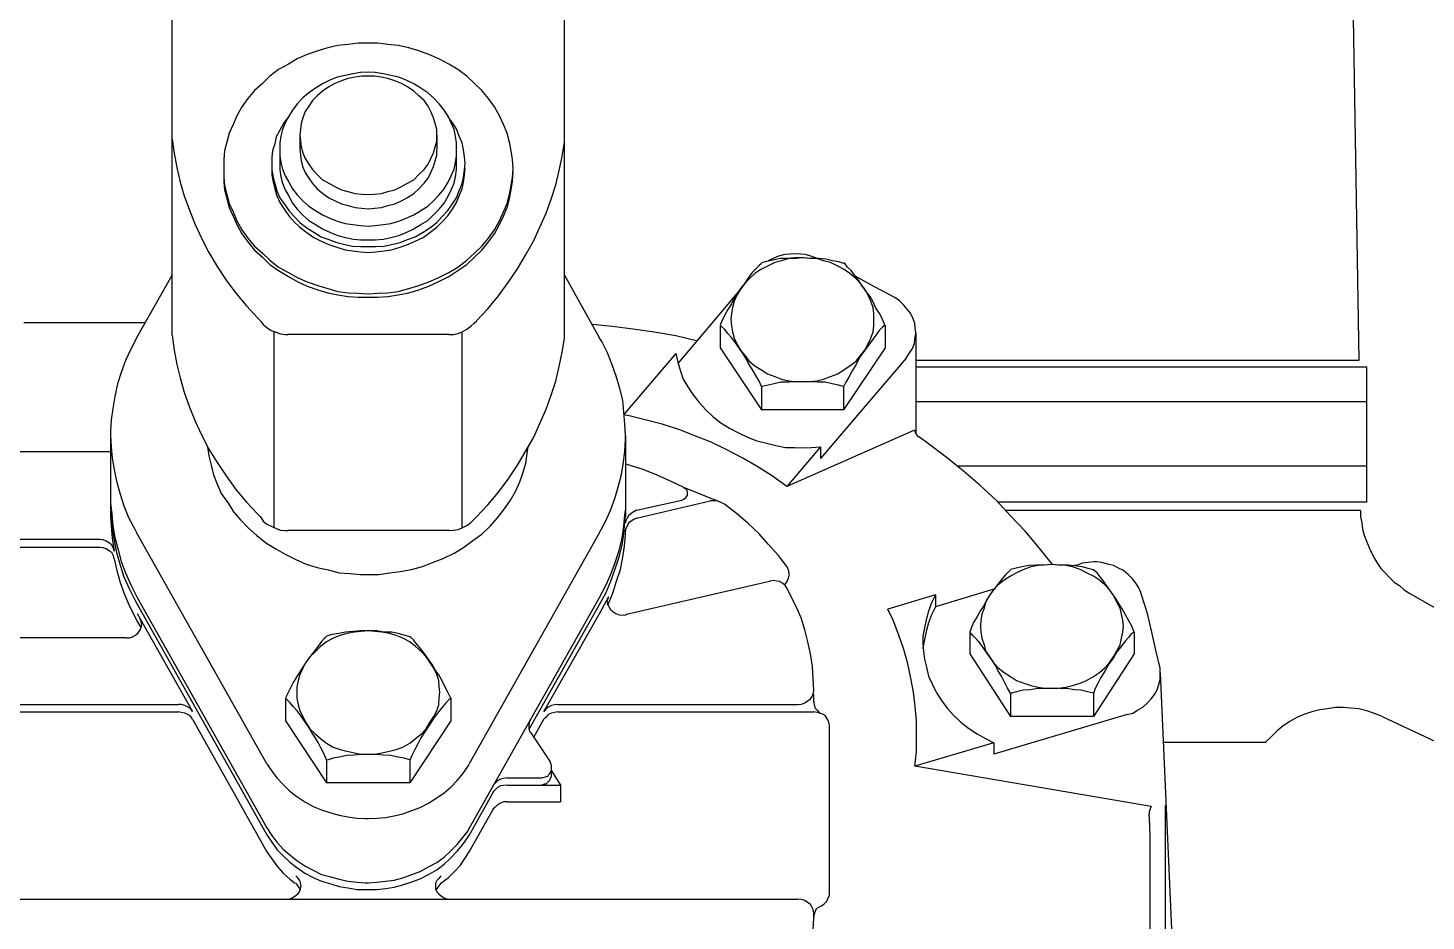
# Model space of a CAD drawing. Extents: x 527 to 1038, y -8 to 315.
# Drawn here: x 850.04 to 855.47, y 71.52 to 74.99 of the extents above; entities that cross this region are included whole.
import ezdxf

# ---------------------------------------------------------------- set-up
doc = ezdxf.new("R2010")
doc.units = 0
doc.header["$MEASUREMENT"] = 0
doc.layers.get('0').update_dxf_attribs({"linetype": 'CONTINUOUS'})

msp = doc.modelspace()

# ---------------------------------------------------------------- linework, layer by layer
for p, q in [((855.1577, 77.0209), (855.2134, 73.6994)), ((850.5965, 73.7982), (850.5965, 75.3152)), ((851.0929, 74.5757), (851.0929, 74.5212)), ((851.626, 74.5757), (851.626, 74.5212)), ((851.0157, 74.5212), (851.0157, 74.4655)), ((851.702, 74.4655), (851.702, 74.5212)), ((850.4585, 73.7893), (850.5965, 74.0312)), ((852.1224, 74.0312), (852.2579, 73.7893)), ((852.7999, 73.9679), (852.5631, 73.688)), ((850.4902, 73.8463), (850.0191, 73.8463)), ((850.9929, 73.0485), (850.9929, 73.8109)), ((851.7248, 73.0485), (851.7248, 73.8109)), ((852.7277, 73.8336), (852.7277, 73.7488)), ((853.3697, 73.8362), (853.3697, 73.7488)), ((853.49, 73.8071), (853.49, 73.417)), ((851.6729, 73.8007), (851.0461, 73.8007)), ((852.5555, 73.726), (852.3529, 73.4879)), ((852.7277, 73.7488), (852.8885, 73.5069)), ((853.452, 73.7083), (853.119, 73.3183)), ((853.3697, 73.7488), (853.2076, 73.5069)), ((855.2134, 73.6994), (853.49, 73.6994)), ((852.8885, 73.5968), (852.8885, 73.5069)), ((853.2076, 73.5968), (853.2076, 73.5069)), ((855.2438, 73.5386), (853.49, 73.5386)), ((853.2076, 73.5069), (852.8885, 73.5069)), ((853.4837, 73.4284), (852.9873, 73.2094)), ((850.3572, 73.4082), (850.3572, 73.1422)), ((852.3605, 73.4082), (852.3605, 73.0929)), ((846.9825, 73.3461), (850.3559, 73.3461)), ((853.119, 73.3638), (852.9873, 73.2094)), ((853.119, 73.3638), (853.119, 73.3183)), ((855.2438, 73.2879), (853.6508, 73.2879)), ((852.4035, 73.1169), (852.5795, 73.1562)), ((852.4035, 73.0865), (852.6897, 73.1536)), ((852.7277, 73.1486), (852.5871, 73.2056)), ((855.2438, 73.1486), (853.8091, 73.1486)), ((855.2198, 73.1157), (853.8395, 73.1157)), ((850.3129, 73.003), (847.1079, 73.003)), ((850.965, 72.1317), (850.4585, 73.0283)), ((851.6729, 73.0384), (851.0461, 73.0384)), ((852.2579, 73.0283), (851.7514, 72.1317)), ((850.3129, 72.9726), (847.1079, 72.9726)), ((852.3643, 72.713), (852.9202, 72.8409)), ((850.4598, 72.7776), (850.965, 71.8823)), ((851.7514, 71.8797), (852.2592, 72.7776)), ((853.566, 72.7889), (853.3811, 72.7332)), ((853.7965, 72.8117), (853.566, 72.7421)), ((853.566, 72.7889), (853.566, 72.7421)), ((856.5139, 72.1571), (855.4085, 72.7953)), ((850.4598, 72.7522), (850.965, 71.8557)), ((851.9856, 72.266), (852.2592, 72.751)), ((852.0426, 72.3343), (852.2617, 72.7193)), ((850.4598, 72.7155), (850.4724, 72.6952)), ((850.4598, 72.6851), (850.4762, 72.6598)), ((850.4724, 72.6952), (850.675, 72.3343)), ((850.4192, 72.6205), (847.0509, 72.6205)), ((853.699, 72.6433), (853.699, 72.5585)), ((854.3384, 72.6433), (854.3384, 72.5585)), ((853.699, 72.5585), (853.8572, 72.3154)), ((854.3384, 72.5585), (854.1801, 72.3154)), ((854.4397, 72.485), (854.522, 70.6248)), ((853.8572, 72.404), (853.8572, 72.3154)), ((854.1801, 72.404), (854.1801, 72.3154)), ((845.9733, 72.3622), (850.6218, 72.3622)), ((851.0372, 72.3863), (851.0372, 72.2989)), ((851.6805, 72.3875), (851.6805, 72.2989)), ((852.0958, 72.3622), (853.0316, 72.3622)), ((845.9137, 72.3331), (850.6218, 72.3331)), ((850.675, 72.3052), (850.965, 71.7886)), ((851.0372, 72.2989), (851.1967, 72.057)), ((851.6805, 72.2989), (851.5209, 72.057)), ((852.0034, 72.2343), (852.0426, 72.3052)), ((852.0958, 72.3331), (853.0924, 72.3331)), ((853.1532, 71.6278), (853.1532, 72.2812)), ((854.3118, 72.323), (853.7927, 72.1685)), ((854.1801, 72.3154), (853.8572, 72.3154)), ((855.3034, 72.3154), (856.1188, 71.9317)), ((851.992, 72.252), (852.0667, 72.1393)), ((853.7927, 72.2128), (853.4862, 72.1216)), ((853.7927, 72.2128), (853.7927, 72.1685)), ((854.8513, 72.214), (854.4499, 72.214)), ((851.1967, 72.1457), (851.1967, 72.057)), ((851.5209, 72.1457), (851.5209, 72.057)), ((854.4055, 71.9659), (853.4862, 72.1216)), ((851.8995, 72.0773), (852.0338, 72.0773)), ((852.0718, 72.1039), (852.1072, 72.0482)), ((851.5209, 72.057), (851.1967, 72.057)), ((851.7514, 71.8532), (851.8476, 72.0254)), ((851.8995, 72.0482), (852.1072, 72.0482)), ((852.1072, 72.0482), (852.1072, 71.9836)), ((851.7514, 71.7886), (851.8476, 71.9583)), ((851.8995, 71.9836), (852.1072, 71.9836)), ((854.4613, 70.3817), (854.4613, 71.9697)), ((854.4017, 71.158), (854.4017, 71.7848)), ((845.9733, 71.605), (853.0316, 71.605))]:
    msp.add_line(p, q)
for points in [[(852.1224, 73.7982), (852.1224, 75.3152), (850.5965, 75.3152)], [(850.7979, 74.4453), (850.7979, 74.4111), (850.8004, 74.3807), (850.8093, 74.3452), (850.8181, 74.3098), (850.8333, 74.2768), (850.8485, 74.2427), (850.8675, 74.2072), (850.8903, 74.1755), (850.9169, 74.1439), (850.9473, 74.116), (850.9764, 74.0894), (851.0106, 74.0628), (851.0486, 74.0413), (851.0828, 74.0223), (851.122, 74.0046), (851.1626, 73.9907), (851.2018, 73.9793), (851.2411, 73.9679), (851.2816, 73.9628), (851.3196, 73.9615), (851.3601, 73.959), (851.3601, 73.959), (851.3956, 73.9615), (851.4361, 73.9628), (851.4753, 73.9679), (851.5171, 73.9793), (851.5564, 73.9907), (851.5956, 74.0046), (851.6336, 74.0223), (851.6729, 74.0413), (851.7083, 74.0628), (851.7425, 74.0894), (851.7729, 74.116), (851.8008, 74.1439), (851.8274, 74.1755), (851.8502, 74.2072), (851.8704, 74.2427), (851.8856, 74.2768), (851.8995, 74.3098), (851.9084, 74.3452), (851.9147, 74.3807), (851.9211, 74.4111), (851.9236, 74.4453), (851.9236, 74.4453), (851.9211, 74.4807), (851.9147, 74.5149), (851.9084, 74.5478), (851.8995, 74.5833), (851.8856, 74.6175), (851.8704, 74.6504), (851.8502, 74.6859), (851.8274, 74.7175), (851.8008, 74.7492), (851.7729, 74.7758), (851.7425, 74.8049), (851.7083, 74.8302), (851.6729, 74.8517), (851.6336, 74.872), (851.5956, 74.8885), (851.5564, 74.9037), (851.5171, 74.9151), (851.4753, 74.9239), (851.4361, 74.9277), (851.3956, 74.9328), (851.3601, 74.9328), (851.3601, 74.9328), (851.3196, 74.9328), (851.2816, 74.9277), (851.2411, 74.9239), (851.2018, 74.9151), (851.1626, 74.9037), (851.122, 74.8885), (851.0828, 74.872), (851.0486, 74.8517), (851.0106, 74.8302), (850.9764, 74.8049), (850.9473, 74.7758), (850.9169, 74.7492), (850.8903, 74.7175), (850.8675, 74.6859), (850.8485, 74.6504), (850.8333, 74.6175), (850.8181, 74.5833), (850.8093, 74.5478), (850.8004, 74.5149), (850.7979, 74.4807), (850.7979, 74.4453)], [(851.0157, 74.5212), (851.0157, 74.4947), (851.0195, 74.4693), (851.0258, 74.4427), (851.0359, 74.4174), (851.0499, 74.3933), (851.065, 74.3668), (851.0828, 74.344), (851.1043, 74.3199), (851.1284, 74.2996), (851.1537, 74.2819), (851.1815, 74.2655), (851.2094, 74.2528), (851.2385, 74.2414), (851.2689, 74.2325), (851.2993, 74.2275), (851.3297, 74.2237), (851.3601, 74.2211), (851.3601, 74.2211), (851.3867, 74.2237), (851.4183, 74.2275), (851.4475, 74.2325), (851.4779, 74.2414), (851.507, 74.2528), (851.5361, 74.2655), (851.564, 74.2819), (851.5906, 74.2996), (851.6134, 74.3199), (851.6349, 74.344), (851.6551, 74.3668), (851.6703, 74.3933), (851.6817, 74.4174), (851.6931, 74.4427), (851.6982, 74.4693), (851.702, 74.4947), (851.702, 74.5212), (851.702, 74.5212), (851.702, 74.5453), (851.6982, 74.5719), (851.6931, 74.5972), (851.6817, 74.6238), (851.6703, 74.6491), (851.6551, 74.6732), (851.6349, 74.6973), (851.6134, 74.7201), (851.5906, 74.7403), (851.564, 74.758), (851.5361, 74.7745), (851.507, 74.7897), (851.4779, 74.8011), (851.4475, 74.8074), (851.4183, 74.8138), (851.3867, 74.8188), (851.3601, 74.8201), (851.3601, 74.8201), (851.3297, 74.8188), (851.2993, 74.8138), (851.2689, 74.8074), (851.2385, 74.8011), (851.2094, 74.7897), (851.1815, 74.7745), (851.1537, 74.758), (851.1284, 74.7403), (851.1043, 74.7201), (851.0828, 74.6973), (851.065, 74.6732), (851.0499, 74.6491), (851.0359, 74.6238), (851.0258, 74.5972), (851.0195, 74.5719), (851.0157, 74.5453), (851.0157, 74.5212)], [(851.0929, 74.5757), (851.0954, 74.5516), (851.098, 74.5301), (851.1043, 74.5073), (851.1144, 74.4845), (851.1284, 74.463), (851.1423, 74.4415), (851.16, 74.4225), (851.1815, 74.4022), (851.2056, 74.3883), (851.2297, 74.3756), (851.255, 74.363), (851.2803, 74.3566), (851.3082, 74.349), (851.3335, 74.3465), (851.3601, 74.3452), (851.3601, 74.3452), (851.3842, 74.3465), (851.4107, 74.349), (851.4361, 74.3566), (851.4627, 74.363), (851.4893, 74.3756), (851.5121, 74.3883), (851.5361, 74.4022), (851.5564, 74.4225), (851.5766, 74.4415), (851.5918, 74.463), (851.6032, 74.4845), (851.6134, 74.5073), (851.6197, 74.5301), (851.626, 74.5516), (851.626, 74.5757), (851.626, 74.5757), (851.626, 74.5972), (851.6197, 74.6213), (851.6134, 74.6428), (851.6032, 74.6669), (851.5918, 74.6884), (851.5766, 74.7099), (851.5564, 74.7289), (851.5361, 74.7466), (851.5121, 74.7631), (851.4893, 74.7758), (851.4627, 74.7872), (851.4361, 74.796), (851.4107, 74.8011), (851.3842, 74.8049), (851.3601, 74.8049), (851.3601, 74.8049), (851.3335, 74.8049), (851.3082, 74.8011), (851.2803, 74.796), (851.255, 74.7872), (851.2297, 74.7758), (851.2056, 74.7631), (851.1815, 74.7466), (851.16, 74.7289), (851.1423, 74.7099), (851.1284, 74.6884), (851.1144, 74.6669), (851.1043, 74.6428), (851.098, 74.6213), (851.0954, 74.5972), (851.0929, 74.5757)], [(851.0486, 74.6466), (851.0309, 74.6238), (851.0157, 74.5947), (851.0017, 74.5694), (850.9954, 74.5415), (850.9865, 74.5149), (850.984, 74.4896), (850.984, 74.4655), (850.984, 74.4655), (850.984, 74.4402), (850.9891, 74.4111), (850.9954, 74.387), (851.0043, 74.3592), (851.0157, 74.3313), (851.0321, 74.3085), (851.0499, 74.2819), (851.0714, 74.2591), (851.0929, 74.2363), (851.1208, 74.2148), (851.1474, 74.1983), (851.1765, 74.1806), (851.2056, 74.1692), (851.2373, 74.1578), (851.2689, 74.1502), (851.298, 74.1439), (851.3297, 74.1426), (851.3601, 74.1426), (851.3601, 74.1426), (851.3892, 74.1426), (851.4209, 74.1439), (851.45, 74.1502), (851.4829, 74.1578), (851.5121, 74.1692), (851.5424, 74.1806), (851.5728, 74.1983), (851.5994, 74.2148), (851.626, 74.2363), (851.6463, 74.2591), (851.6691, 74.2819), (851.6868, 74.3085), (851.702, 74.3313), (851.7134, 74.3592), (851.7248, 74.387), (851.7299, 74.4111), (851.7337, 74.4402), (851.7362, 74.4655), (851.7362, 74.4655), (851.7337, 74.4909), (851.7299, 74.5187), (851.7248, 74.5453), (851.7134, 74.5719), (851.702, 74.5998), (851.6868, 74.6238), (851.6703, 74.6466)], [(850.5965, 74.5592), (850.6041, 74.5048), (850.6142, 74.4491), (850.6282, 74.3933), (850.6434, 74.3389), (850.6636, 74.2844), (850.6864, 74.2287), (850.7105, 74.1743), (850.7396, 74.1186), (850.7713, 74.0654), (850.8067, 74.0122), (850.8447, 73.9615), (850.8852, 73.9122), (850.9296, 73.864), (850.9397, 73.8539)], [(851.0929, 74.5212), (851.0954, 74.4972), (851.098, 74.4757), (851.1043, 74.4516), (851.1144, 74.4301), (851.1284, 74.4085), (851.1423, 74.387), (851.16, 74.3668), (851.1828, 74.349), (851.2056, 74.3313), (851.2309, 74.3199), (851.255, 74.3085), (851.2816, 74.3022), (851.3082, 74.2946), (851.3335, 74.292), (851.3601, 74.2895), (851.3601, 74.2895), (851.3842, 74.292), (851.4107, 74.2946), (851.4361, 74.3022), (851.4627, 74.3085), (851.4893, 74.3199), (851.5121, 74.3326), (851.5361, 74.349), (851.5564, 74.3668), (851.5766, 74.3883), (851.5918, 74.4085), (851.6032, 74.4301), (851.6134, 74.4541), (851.6197, 74.4757), (851.626, 74.4972), (851.626, 74.5212)], [(851.7805, 73.8539), (851.8248, 73.9008), (851.8654, 73.9501), (851.9033, 74.0021), (851.9401, 74.0552), (851.9705, 74.1084), (852.0021, 74.1629), (852.0274, 74.2173), (852.0515, 74.2718), (852.0705, 74.3262), (852.0895, 74.382), (852.1021, 74.4377), (852.1135, 74.4921), (852.1224, 74.5478), (852.1224, 74.5592)], [(850.984, 74.4579), (850.984, 74.4453), (850.984, 74.4453), (850.984, 74.4199), (850.9891, 74.3933), (850.9954, 74.3668), (851.0043, 74.3389), (851.0157, 74.3136), (851.0321, 74.2882), (851.0499, 74.2617), (851.0714, 74.2389), (851.0929, 74.2173), (851.1208, 74.1971), (851.1474, 74.1781), (851.1765, 74.1629), (851.2056, 74.1502), (851.2373, 74.1401), (851.2689, 74.13), (851.298, 74.1262), (851.3297, 74.1224), (851.3601, 74.1198), (851.3601, 74.1198), (851.3892, 74.1224), (851.4209, 74.1262), (851.45, 74.13), (851.4829, 74.1401), (851.5121, 74.1502), (851.5424, 74.1629), (851.5728, 74.1781), (851.5994, 74.1971), (851.626, 74.2173), (851.6463, 74.2389), (851.6691, 74.2617), (851.6868, 74.2882), (851.702, 74.3136), (851.7134, 74.3389), (851.7248, 74.3668), (851.7299, 74.3933), (851.7337, 74.4199), (851.7362, 74.4453)], [(851.0157, 74.4655), (851.0157, 74.4402), (851.0195, 74.4136), (851.0258, 74.3883), (851.0359, 74.363), (851.0499, 74.3376), (851.065, 74.311), (851.0828, 74.2882), (851.1043, 74.2642), (851.1284, 74.2439), (851.1537, 74.2275), (851.1815, 74.211), (851.2119, 74.1971), (851.2411, 74.1857), (851.2702, 74.1781), (851.3018, 74.1717), (851.331, 74.1679), (851.3601, 74.1679), (851.3601, 74.1679), (851.3867, 74.1679), (851.4183, 74.1717), (851.4475, 74.1781), (851.4779, 74.1857), (851.507, 74.1971), (851.5361, 74.211), (851.564, 74.2275), (851.5906, 74.2439), (851.6134, 74.2655), (851.6349, 74.2882), (851.6551, 74.311), (851.6703, 74.3376), (851.6817, 74.363), (851.6931, 74.3883), (851.6982, 74.4136), (851.702, 74.4415), (851.702, 74.4655)], [(850.7979, 74.4377), (850.7979, 74.4313), (850.7979, 74.4313), (850.7979, 74.3959), (850.8004, 74.363), (850.8093, 74.3288), (850.8181, 74.2946), (850.8333, 74.2604), (850.8485, 74.2275), (850.8675, 74.192), (850.8903, 74.1604), (850.9169, 74.1287), (850.9473, 74.1008), (850.9764, 74.073), (851.0106, 74.0489), (851.0486, 74.0261), (851.0828, 74.0059), (851.122, 73.9881), (851.1626, 73.9742), (851.2018, 73.9628), (851.2411, 73.9552), (851.2816, 73.9476), (851.3196, 73.9451), (851.3601, 73.9451), (851.3601, 73.9451), (851.3956, 73.9451), (851.4361, 73.9476), (851.4753, 73.9552), (851.5171, 73.9628), (851.5564, 73.9742), (851.5956, 73.9881), (851.6336, 74.0059), (851.6729, 74.0261), (851.7083, 74.0489), (851.7425, 74.073), (851.7729, 74.1008), (851.8008, 74.1287), (851.8274, 74.1604), (851.8502, 74.192), (851.8704, 74.2275), (851.8856, 74.2604), (851.8995, 74.2946), (851.9084, 74.3288), (851.9147, 74.363), (851.9211, 74.3959), (851.9236, 74.4313)], [(852.8885, 74.0768), (852.8797, 74.0692), (852.867, 74.0552), (852.8531, 74.0413), (852.8391, 74.0223), (852.8239, 73.9995), (852.8075, 73.9793), (852.7935, 73.9565), (852.7834, 73.9413), (852.7834, 73.9413), (852.772, 73.9198), (852.7581, 73.897), (852.7454, 73.8742), (852.734, 73.8501), (852.7277, 73.8362)], [(853.0493, 73.6171), (853.0759, 73.6171), (853.1038, 73.6209), (853.1304, 73.6272), (853.1582, 73.6374), (853.1861, 73.6475), (853.2102, 73.664), (853.233, 73.6792), (853.257, 73.6969), (853.2747, 73.7184), (853.2912, 73.7399), (853.3039, 73.764), (853.314, 73.7868), (853.3229, 73.8109), (853.3267, 73.8336), (853.3267, 73.859), (853.3267, 73.859), (853.3267, 73.8818), (853.3229, 73.9058), (853.314, 73.9299), (853.3039, 73.9527), (853.2912, 73.9767), (853.2747, 73.9983), (853.257, 74.0173), (853.233, 74.0375), (853.2102, 74.0527), (853.1861, 74.0666), (853.1582, 74.0806), (853.1304, 74.0869), (853.1038, 74.0958), (853.0759, 74.0958), (853.0493, 74.0983), (853.0493, 74.0983), (853.0227, 74.0958), (852.9949, 74.0958), (852.967, 74.0869), (852.9404, 74.0806), (852.9126, 74.0666), (852.886, 74.0527), (852.8632, 74.0375), (852.8417, 74.0173), (852.8239, 73.9983), (852.8075, 73.9767), (852.7935, 73.9527), (852.7822, 73.9299), (852.7758, 73.9058), (852.772, 73.8818), (852.7695, 73.859), (852.7695, 73.859), (852.772, 73.8336), (852.7758, 73.8109), (852.7822, 73.7868), (852.7935, 73.764), (852.8075, 73.7399), (852.8239, 73.7184), (852.8417, 73.6969), (852.8632, 73.6792), (852.886, 73.664), (852.9126, 73.6475), (852.9404, 73.6374), (852.967, 73.6272), (852.9949, 73.6209), (853.0227, 73.6171), (853.0493, 73.6171)], [(853.2076, 74.0768), (853.1899, 74.0831), (853.1658, 74.0869), (853.1392, 74.0932), (853.1114, 74.0958), (853.081, 74.0958), (853.0519, 74.0983), (853.0468, 74.0983), (853.0468, 74.0983), (853.0189, 74.0983), (852.9886, 74.0958), (852.962, 74.0958), (852.9341, 74.0894), (852.9088, 74.0844), (852.8885, 74.0793)], [(853.1051, 74.0958), (853.081, 74.1046), (853.0607, 74.111), (853.0405, 74.1122), (853.0202, 74.1135), (853.0202, 74.1135), (853.0012, 74.1122), (852.9797, 74.111), (852.9556, 74.1046), (852.9341, 74.0958), (852.9151, 74.0869)], [(853.3697, 73.8336), (853.3596, 73.859), (853.3495, 73.8805), (853.3343, 73.9033), (853.3229, 73.9274), (853.3115, 73.9476), (853.3115, 73.9476), (853.2963, 73.9679), (853.2798, 73.9907), (853.2671, 74.0122), (853.2507, 74.0312), (853.238, 74.0489), (853.2241, 74.0628), (853.214, 74.0755), (853.2076, 74.0793)], [(853.4077, 73.9438), (853.3292, 73.9856), (853.2557, 74.0261)], [(853.452, 73.7083), (853.4634, 73.726), (853.4761, 73.7463), (853.4837, 73.7653), (853.4862, 73.783), (853.49, 73.8033), (853.49, 73.8071), (853.49, 73.8071), (853.4875, 73.8273), (853.4862, 73.845), (853.4773, 73.864), (853.4685, 73.883), (853.4558, 73.8995), (853.4432, 73.9147), (853.4254, 73.9312), (853.4077, 73.9438)], [(850.9397, 73.8526), (850.9511, 73.8387), (850.965, 73.8273), (850.9815, 73.8159), (851.0005, 73.8096), (851.0182, 73.8033), (851.0359, 73.8007), (851.0461, 73.8007)], [(851.6729, 73.8007), (851.6906, 73.8007), (851.7096, 73.8045), (851.7248, 73.8109), (851.7425, 73.821), (851.759, 73.8324), (851.7729, 73.8463), (851.7805, 73.8526)], [(852.6365, 73.7754), (852.5555, 73.7957), (852.4719, 73.8096), (852.3896, 73.821), (852.3086, 73.8311), (852.23, 73.8387)], [(852.8885, 73.5981), (852.8797, 73.6196), (852.867, 73.6412), (852.8531, 73.6652), (852.8391, 73.688), (852.8315, 73.702), (852.8315, 73.702), (852.8176, 73.7247), (852.8037, 73.7463), (852.7885, 73.7678), (852.772, 73.7893), (852.7581, 73.8045), (852.7454, 73.821), (852.734, 73.8311), (852.7277, 73.8336)], [(853.3697, 73.8362), (853.3596, 73.8286), (853.3469, 73.8159), (853.3343, 73.7982), (853.3203, 73.7792), (853.3039, 73.7577), (853.2887, 73.7361), (853.2735, 73.7146), (853.2684, 73.7045), (853.2684, 73.7045), (853.2557, 73.683), (853.2418, 73.6589), (853.2292, 73.6348), (853.2178, 73.6146), (853.2076, 73.5968)], [(850.4585, 73.7893), (850.4357, 73.7437), (850.4154, 73.6994), (850.3977, 73.6526), (850.3838, 73.6082), (850.3737, 73.5589), (850.3661, 73.5133), (850.3597, 73.469), (850.3572, 73.4246), (850.3572, 73.4082), (850.3572, 73.4082), (850.3597, 73.3638), (850.3635, 73.3195), (850.3711, 73.2752), (850.38, 73.2296), (850.3939, 73.1802), (850.4091, 73.1346), (850.4268, 73.0891), (850.4509, 73.0435), (850.4585, 73.0283)], [(850.5965, 73.7982), (850.6041, 73.7399), (850.6142, 73.6842), (850.6282, 73.6323), (850.6434, 73.5766), (850.6636, 73.5183), (850.6864, 73.4639), (850.7105, 73.4107), (850.7396, 73.355), (850.7713, 73.3031), (850.8067, 73.2511), (850.8447, 73.198), (850.8852, 73.1486), (850.9296, 73.1017), (850.9397, 73.0916)], [(851.6729, 73.0384), (851.6906, 73.0397), (851.7096, 73.0422), (851.7248, 73.0485), (851.7425, 73.0574), (851.759, 73.0701), (851.7729, 73.084), (851.7805, 73.0916), (851.8248, 73.1384), (851.8654, 73.1878), (851.9033, 73.2385), (851.9401, 73.2929), (851.9705, 73.3461), (852.0021, 73.3993), (852.0274, 73.4538), (852.0515, 73.5095), (852.0705, 73.5652), (852.0895, 73.6196), (852.1021, 73.6754), (852.1135, 73.7311), (852.1224, 73.7855), (852.1224, 73.7982)], [(852.2579, 73.0283), (852.282, 73.0739), (852.3035, 73.1195), (852.32, 73.1663), (852.3326, 73.2119), (852.344, 73.2562), (852.3529, 73.3043), (852.3579, 73.3474), (852.3605, 73.393), (852.3605, 73.4082), (852.3605, 73.4082), (852.3579, 73.4512), (852.3541, 73.4981), (852.3491, 73.5449), (852.3377, 73.5905), (852.325, 73.6348), (852.3086, 73.683), (852.2896, 73.7285), (852.268, 73.7729), (852.2579, 73.7893)], [(852.5555, 73.726), (852.5631, 73.6931), (852.5732, 73.6614), (852.5846, 73.6272), (852.6023, 73.5968), (852.6226, 73.5665), (852.6467, 73.5361), (852.672, 73.5069), (852.6998, 73.4816), (852.7315, 73.4576), (852.7644, 73.436), (852.7999, 73.4183), (852.8353, 73.4018), (852.8708, 73.3866), (852.9088, 73.3778), (852.9455, 73.3689), (852.9822, 73.3613), (853.0189, 73.3613), (853.0493, 73.36), (853.0493, 73.36), (853.0835, 73.3613), (853.119, 73.3638)], [(855.2438, 73.1486), (855.2438, 73.6728), (853.49, 73.6728)], [(853.2076, 73.5981), (853.1886, 73.6032), (853.1646, 73.6082), (853.1367, 73.6146), (853.1076, 73.6146), (853.0797, 73.6158), (853.0519, 73.6171), (853.0519, 73.6171), (853.0227, 73.6158), (852.9949, 73.6146), (852.9645, 73.6146), (852.9379, 73.6082), (852.9151, 73.6032), (852.8923, 73.5981), (852.8885, 73.5968)], [(852.9873, 73.2094), (852.9316, 73.2499), (852.8746, 73.2853), (852.8163, 73.3195), (852.7543, 73.3525), (852.6935, 73.3816), (852.6302, 73.4069), (852.5681, 73.431), (852.5023, 73.4512), (852.4365, 73.469), (852.3744, 73.4841), (852.3529, 73.4879)], [(853.4837, 73.4284), (853.4875, 73.4183), (853.4951, 73.4082), (853.5039, 73.4018)], [(854.0206, 72.9067), (853.9687, 72.9713), (853.9155, 73.0346), (853.8572, 73.0954), (853.8015, 73.1562), (853.7382, 73.2144), (853.6749, 73.2689), (853.6078, 73.3233), (853.5394, 73.3752), (853.5039, 73.4018)], [(850.7345, 73.3638), (850.7396, 73.3284), (850.7485, 73.2929), (850.7573, 73.2549), (850.7713, 73.2182), (850.789, 73.1802), (850.8131, 73.1473), (850.8346, 73.1106), (850.8624, 73.0802), (850.8916, 73.0485), (850.9258, 73.0194), (850.9612, 72.9903), (850.9992, 72.9675), (851.0359, 72.946), (851.0777, 72.9257), (851.1182, 72.908), (851.16, 72.8941), (851.2031, 72.8852), (851.2461, 72.8738), (851.2879, 72.8713), (851.3297, 72.8675), (851.3601, 72.8675), (851.3601, 72.8675), (851.4006, 72.8675), (851.4424, 72.8738), (851.4829, 72.8789), (851.5272, 72.8865), (851.5703, 72.8979), (851.6096, 72.9143), (851.6513, 72.9295), (851.6931, 72.9498), (851.7299, 72.9726), (851.7666, 72.9992), (851.8008, 73.0245), (851.8337, 73.0549), (851.8616, 73.0878), (851.8894, 73.122), (851.9122, 73.1562), (851.9325, 73.1904), (851.9489, 73.2271), (851.9616, 73.2651), (851.973, 73.3005), (851.9781, 73.3373), (851.9818, 73.3638)], [(852.5871, 73.2056), (852.5352, 73.2296), (852.4833, 73.2537), (852.4289, 73.2752), (852.3744, 73.2929), (852.363, 73.2967)], [(852.5795, 73.1562), (852.5871, 73.16), (852.5947, 73.1663), (852.6011, 73.1739), (852.6011, 73.1802), (852.6011, 73.1828), (852.6011, 73.1828), (852.6011, 73.1904), (852.5973, 73.198), (852.5884, 73.203), (852.5871, 73.2056)], [(852.9886, 72.8966), (852.9556, 72.9409), (852.9151, 72.9852), (852.8797, 73.0257), (852.8366, 73.0663), (852.7923, 73.1043), (852.7454, 73.141), (852.7429, 73.1422), (852.729, 73.1486), (852.7163, 73.1536), (852.7024, 73.1536), (852.7024, 73.1536), (852.7024, 73.1536), (852.691, 73.1536), (852.6897, 73.1536)], [(850.3572, 73.1473), (850.3572, 73.1334), (850.3572, 73.1334), (850.3597, 73.0878), (850.3635, 73.0435), (850.3711, 72.9992), (850.38, 72.9523), (850.3939, 72.9042), (850.4091, 72.8586), (850.4294, 72.813), (850.4509, 72.7687), (850.4598, 72.7522)], [(850.3572, 73.1448), (850.3623, 73.1017), (850.3661, 73.0561), (850.3737, 73.0106), (850.3863, 72.9637), (850.3977, 72.9181), (850.4154, 72.8738), (850.4357, 72.8269), (850.4585, 72.7801), (850.4598, 72.7776)], [(850.3572, 73.1157), (850.3572, 73.0979), (850.3572, 73.0979), (850.3597, 73.0549), (850.3635, 73.008), (850.3711, 72.9612), (850.3711, 72.9586)], [(852.2592, 72.7776), (852.2832, 72.8244), (852.3035, 72.8687), (852.32, 72.9143), (852.3351, 72.9612), (852.3465, 73.008), (852.3541, 73.0549), (852.3579, 73.0992), (852.3605, 73.1169)], [(852.4035, 73.1169), (852.3921, 73.1106), (852.382, 73.1043), (852.3719, 73.0954), (852.3668, 73.0865), (852.3605, 73.0739), (852.3605, 73.0688)], [(855.2198, 73.1157), (855.2198, 73.0916), (855.2248, 73.0688), (855.2274, 73.0435), (855.2337, 73.0207), (855.2426, 72.9966), (855.2514, 72.9751), (855.2603, 72.9536), (855.2742, 72.9295), (855.2856, 72.9105), (855.2983, 72.8903), (855.3147, 72.8738), (855.3325, 72.8561), (855.3502, 72.8371), (855.3705, 72.8244), (855.3882, 72.8092), (855.4085, 72.7953)], [(850.9397, 73.0916), (850.9511, 73.0751), (850.965, 73.0625), (850.9815, 73.0549), (851.0005, 73.046), (851.0182, 73.0397), (851.0359, 73.0384), (851.0461, 73.0384)], [(852.2592, 72.751), (852.2832, 72.7953), (852.3035, 72.8409), (852.32, 72.889), (852.3351, 72.9358), (852.3465, 72.9814), (852.3541, 73.0257), (852.3579, 73.0713), (852.3605, 73.0929)], [(852.4035, 73.0865), (852.3921, 73.0815), (852.382, 73.0751), (852.3719, 73.0663), (852.3668, 73.0549), (852.3605, 73.0435), (852.3605, 73.0384)], [(850.3711, 72.9586), (850.3686, 72.97), (850.3623, 72.9814), (850.3521, 72.989), (850.3395, 72.9966), (850.3281, 73.0017), (850.3167, 73.003), (850.3129, 73.003)], [(852.2908, 72.7484), (852.3111, 72.7953), (852.325, 72.8409), (852.3402, 72.8865), (852.3491, 72.9346), (852.3567, 72.9776), (852.3605, 73.0219), (852.3605, 73.0384)], [(850.3711, 72.9282), (850.3686, 72.9396), (850.3623, 72.9523), (850.3521, 72.9586), (850.3395, 72.9675), (850.3281, 72.9713), (850.3167, 72.9726), (850.3129, 72.9726)], [(850.3711, 72.9282), (850.3812, 72.8827), (850.3939, 72.8358), (850.4116, 72.7902), (850.4306, 72.7446), (850.4534, 72.699), (850.4598, 72.6851)], [(852.9886, 72.8409), (852.9936, 72.8535), (852.9974, 72.8649), (852.9974, 72.8687), (852.9974, 72.8687), (852.9949, 72.8801), (852.9911, 72.8903), (852.9886, 72.8966)], [(853.8572, 72.8852), (853.8484, 72.8763), (853.837, 72.8649), (853.8243, 72.8497), (853.8091, 72.8295), (853.7927, 72.8092), (853.7775, 72.7889), (853.7635, 72.7649), (853.7547, 72.7484), (853.7547, 72.7484), (853.7407, 72.7269), (853.7281, 72.7041), (853.7141, 72.6813), (853.7053, 72.6585), (853.699, 72.6433)], [(854.0181, 72.4255), (854.0434, 72.4255), (854.0725, 72.4293), (854.0991, 72.4357), (854.1282, 72.4445), (854.1536, 72.4546), (854.1801, 72.4711), (854.2042, 72.4863), (854.2245, 72.504), (854.2447, 72.5268), (854.2599, 72.5496), (854.2713, 72.5711), (854.284, 72.5939), (854.289, 72.6193), (854.2954, 72.6433), (854.2979, 72.6661), (854.2979, 72.6661), (854.2954, 72.6902), (854.289, 72.713), (854.284, 72.737), (854.2713, 72.7598), (854.2599, 72.7839), (854.2447, 72.8067), (854.2245, 72.8269), (854.2042, 72.8447), (854.1801, 72.8611), (854.1536, 72.8738), (854.1282, 72.8865), (854.0991, 72.8966), (854.0725, 72.9029), (854.0434, 72.9042), (854.0181, 72.9067), (854.0181, 72.9067), (853.9902, 72.9042), (853.9649, 72.9029), (853.937, 72.8966), (853.9092, 72.8865), (853.8813, 72.8738), (853.8572, 72.8611), (853.8332, 72.8447), (853.8104, 72.8269), (853.7901, 72.8067), (853.7749, 72.7839), (853.761, 72.7598), (853.7547, 72.737), (853.7458, 72.713), (853.742, 72.6902), (853.7407, 72.6661), (853.7407, 72.6661), (853.742, 72.6433), (853.7458, 72.6193), (853.7547, 72.5939), (853.761, 72.5711), (853.7749, 72.5496), (853.7901, 72.5268), (853.8104, 72.504), (853.8332, 72.4863), (853.8572, 72.4711), (853.8813, 72.4546), (853.9092, 72.4445), (853.937, 72.4357), (853.9649, 72.4293), (853.9902, 72.4255), (854.0181, 72.4255)], [(854.1801, 72.8852), (854.1599, 72.8903), (854.1371, 72.8966), (854.108, 72.9004), (854.0814, 72.9042), (854.0522, 72.9042), (854.0219, 72.9067), (854.0155, 72.9067), (854.0155, 72.9067), (853.9889, 72.9042), (853.9585, 72.9042), (853.9307, 72.9029), (853.9016, 72.8966), (853.88, 72.8915), (853.8572, 72.8865)], [(854.365, 72.7978), (854.3562, 72.8181), (854.3448, 72.8333), (854.3321, 72.851), (854.3156, 72.8675), (854.2979, 72.8827), (854.2776, 72.8915), (854.2587, 72.9029), (854.2346, 72.908), (854.2131, 72.9143), (854.1928, 72.9168), (854.1814, 72.9168), (854.1814, 72.9168), (854.1599, 72.9143), (854.1371, 72.9118), (854.1168, 72.9042), (854.1067, 72.9029)], [(854.3384, 72.6433), (854.3296, 72.6661), (854.3182, 72.6876), (854.3055, 72.7104), (854.2916, 72.7345), (854.2802, 72.7522), (854.2802, 72.7522), (854.2663, 72.775), (854.2511, 72.7978), (854.2346, 72.8193), (854.2207, 72.8396), (854.2067, 72.8586), (854.1953, 72.8738), (854.1839, 72.8827), (854.1801, 72.8865)], [(852.9886, 72.813), (852.981, 72.8244), (852.9708, 72.8333), (852.9594, 72.8396), (852.948, 72.8409), (852.9354, 72.8434), (852.9354, 72.8434), (852.924, 72.8409), (852.9202, 72.8409)], [(852.9886, 72.8409), (852.981, 72.8307), (852.9797, 72.8269)], [(852.2617, 72.7193), (852.2858, 72.7649), (852.2934, 72.7801)], [(852.2934, 72.7801), (852.2896, 72.77), (852.287, 72.7624), (852.287, 72.7624), (852.2896, 72.7522), (852.2959, 72.7408), (852.3022, 72.7307), (852.3111, 72.7231), (852.3225, 72.7155), (852.3351, 72.7104), (852.3491, 72.7092), (852.3491, 72.7092), (852.3605, 72.7104), (852.3643, 72.713)], [(853.0924, 72.4154), (853.0924, 72.4179), (853.0924, 72.4179), (853.0899, 72.4622), (853.0873, 72.5091), (853.0797, 72.5585), (853.0696, 72.6053), (853.0582, 72.6522), (853.043, 72.699), (853.0227, 72.7459), (852.9987, 72.794), (852.9886, 72.813)], [(853.566, 72.7889), (853.5508, 72.7573), (853.5394, 72.7244), (853.5293, 72.6914), (853.5229, 72.6598), (853.5166, 72.6281), (853.5166, 72.6003), (853.5166, 72.6003), (853.5191, 72.5699), (853.5229, 72.5382), (853.5305, 72.5066), (853.5394, 72.4724), (853.5533, 72.442), (853.5685, 72.4103), (853.5888, 72.3774), (853.6116, 72.3483), (853.6356, 72.3204), (853.6648, 72.2938), (853.6939, 72.2698), (853.7281, 72.2482), (853.761, 72.2292), (853.7927, 72.2128)], [(854.4397, 72.5028), (854.4233, 72.5737), (854.4081, 72.6433), (854.3903, 72.7155), (854.3676, 72.7889), (854.365, 72.7978)], [(853.4862, 72.1216), (853.4925, 72.1773), (853.4925, 72.2292), (853.4925, 72.2482), (853.4925, 72.2482), (853.4925, 72.2989), (853.4875, 72.3546), (853.4799, 72.4103), (853.4698, 72.4648), (853.4584, 72.5205), (853.4432, 72.5762), (853.4229, 72.6319), (853.4014, 72.6902), (853.3811, 72.7332)], [(853.566, 72.7421), (853.5508, 72.7104), (853.5394, 72.68), (853.5293, 72.6459), (853.5229, 72.6142), (853.5166, 72.5825), (853.5166, 72.5787)], [(850.4192, 72.6205), (850.4306, 72.6205), (850.442, 72.6256), (850.4534, 72.6319), (850.4648, 72.6408), (850.4724, 72.6522), (850.4762, 72.6611), (850.4788, 72.6737), (850.4788, 72.6737), (850.4762, 72.6838), (850.4724, 72.6952), (850.4724, 72.6952)], [(851.1967, 72.6256), (851.1891, 72.6193), (851.1778, 72.6066), (851.1651, 72.5889), (851.1499, 72.5711), (851.1347, 72.5496), (851.1182, 72.5281), (851.1043, 72.5066), (851.0954, 72.4926), (851.0954, 72.4926), (851.0815, 72.4711), (851.0676, 72.447), (851.0562, 72.4243), (851.0435, 72.4002), (851.0372, 72.3875)], [(851.3601, 72.1672), (851.3867, 72.1685), (851.412, 72.1735), (851.4424, 72.1799), (851.4677, 72.1875), (851.4943, 72.1963), (851.5209, 72.2115), (851.5437, 72.2292), (851.5665, 72.2482), (851.5842, 72.2672), (851.5994, 72.2913), (851.6146, 72.3154), (851.626, 72.3369), (851.6336, 72.3609), (851.6349, 72.3863), (851.6374, 72.4103), (851.6374, 72.4103), (851.6349, 72.4306), (851.6336, 72.4546), (851.626, 72.4787), (851.6146, 72.5028), (851.5994, 72.5268), (851.5842, 72.5471), (851.5665, 72.5673), (851.5437, 72.5876), (851.5209, 72.6053), (851.4943, 72.6193), (851.4677, 72.6307), (851.4424, 72.6383), (851.412, 72.6433), (851.3867, 72.6459), (851.3601, 72.6484), (851.3601, 72.6484), (851.331, 72.6459), (851.3056, 72.6433), (851.2765, 72.6383), (851.2499, 72.6307), (851.2233, 72.6193), (851.1967, 72.6053), (851.174, 72.5876), (851.1524, 72.5673), (851.1322, 72.5471), (851.117, 72.5268), (851.1043, 72.5028), (851.0929, 72.4787), (851.0866, 72.4546), (851.0815, 72.4306), (851.0815, 72.4103), (851.0815, 72.4103), (851.0815, 72.3863), (851.0866, 72.3609), (851.0929, 72.3369), (851.1043, 72.3154), (851.117, 72.2913), (851.1322, 72.2672), (851.1524, 72.2482), (851.174, 72.2292), (851.1967, 72.2115), (851.2233, 72.1963), (851.2499, 72.1875), (851.2765, 72.1799), (851.3056, 72.1735), (851.331, 72.1685), (851.3601, 72.1672)], [(851.5209, 72.6256), (851.4994, 72.6319), (851.4753, 72.6383), (851.45, 72.6433), (851.4209, 72.6433), (851.393, 72.6484), (851.3652, 72.6484), (851.3576, 72.6484), (851.3576, 72.6484), (851.3297, 72.6484), (851.2993, 72.6459), (851.2702, 72.6433), (851.2449, 72.6383), (851.2195, 72.6345), (851.1967, 72.6281)], [(851.6805, 72.3863), (851.6703, 72.4078), (851.6589, 72.4293), (851.6463, 72.4534), (851.6336, 72.4774), (851.621, 72.4939), (851.621, 72.4939), (851.6083, 72.518), (851.5918, 72.5395), (851.5766, 72.561), (851.5614, 72.5813), (851.5462, 72.599), (851.5348, 72.6129), (851.5234, 72.6243), (851.5209, 72.6281)], [(853.8572, 72.4065), (853.8458, 72.4255), (853.8344, 72.4483), (853.823, 72.4724), (853.8091, 72.4939), (853.8015, 72.5091), (853.8015, 72.5091), (853.7876, 72.5319), (853.7724, 72.5534), (853.7572, 72.5762), (853.742, 72.5965), (853.7281, 72.6129), (853.7141, 72.6281), (853.7053, 72.6383), (853.699, 72.6433)], [(854.3384, 72.6433), (854.327, 72.637), (854.3182, 72.6231), (854.303, 72.6066), (854.2878, 72.5876), (854.2713, 72.5673), (854.2587, 72.5433), (854.2422, 72.5218), (854.2359, 72.5116), (854.2359, 72.5116), (854.2245, 72.4914), (854.2093, 72.4673), (854.1979, 72.4432), (854.1865, 72.4217), (854.1801, 72.404)], [(854.3118, 72.323), (854.3334, 72.328), (854.3524, 72.3394), (854.3726, 72.3521), (854.3903, 72.3685), (854.4055, 72.3837), (854.4182, 72.4002), (854.4283, 72.4192), (854.4347, 72.4395), (854.4397, 72.4572), (854.4397, 72.4749), (854.4397, 72.4787), (854.4397, 72.4787), (854.4397, 72.4964), (854.4397, 72.5028)], [(853.0316, 72.3622), (853.0443, 72.3635), (853.0582, 72.3685), (853.0671, 72.3749), (853.0797, 72.3837), (853.0861, 72.3926), (853.0899, 72.404), (853.0924, 72.4154)], [(853.0924, 72.3723), (853.0924, 72.3863), (853.0924, 72.3863), (853.0924, 72.4015)], [(854.1801, 72.4065), (854.1574, 72.4116), (854.132, 72.4179), (854.1067, 72.4192), (854.0763, 72.4243), (854.0497, 72.4243), (854.0206, 72.4255), (854.0206, 72.4255), (853.9915, 72.4243), (853.9623, 72.4243), (853.9357, 72.4192), (853.9066, 72.4179), (853.8813, 72.4116), (853.8623, 72.4065), (853.8572, 72.404)], [(850.675, 72.3343), (850.6687, 72.3457), (850.6573, 72.3521), (850.6459, 72.3584), (850.632, 72.3622), (850.6218, 72.3622)], [(851.1967, 72.1469), (851.1879, 72.1685), (851.1765, 72.1913), (851.1651, 72.214), (851.1499, 72.2381), (851.1423, 72.2495), (851.1423, 72.2495), (851.1284, 72.2736), (851.1132, 72.2964), (851.098, 72.3166), (851.0828, 72.3369), (851.0676, 72.3546), (851.0562, 72.3685), (851.0435, 72.3799), (851.0372, 72.3863)], [(851.6805, 72.3875), (851.6703, 72.3774), (851.6577, 72.3635), (851.6437, 72.3483), (851.6286, 72.328), (851.6134, 72.3078), (851.5994, 72.285), (851.5842, 72.2634), (851.5779, 72.2546), (851.5779, 72.2546), (851.564, 72.2318), (851.5526, 72.209), (851.5386, 72.1849), (851.5285, 72.1634), (851.5209, 72.1457)], [(852.0958, 72.3622), (852.0844, 72.3609), (852.0718, 72.3584), (852.0591, 72.3521), (852.0515, 72.3457), (852.0426, 72.3343)], [(853.0924, 72.3723), (853.0924, 72.3698), (853.0924, 72.3698), (853.0937, 72.3609), (853.0975, 72.3483), (853.1051, 72.3394), (853.1152, 72.328), (853.1228, 72.3267)], [(855.3034, 72.3154), (855.2742, 72.3267), (855.2438, 72.3369), (855.2134, 72.3457), (855.1831, 72.3483), (855.1514, 72.3508), (855.1223, 72.3508), (855.0906, 72.3457), (855.0615, 72.3407), (855.0298, 72.3331), (854.9994, 72.323), (854.9716, 72.3116), (854.945, 72.2964), (854.9184, 72.2786), (854.8956, 72.2596), (854.8728, 72.2381), (854.8513, 72.2166), (854.8513, 72.214)], [(850.675, 72.3052), (850.6687, 72.3154), (850.6573, 72.323), (850.6459, 72.328), (850.632, 72.3305), (850.6218, 72.3331)], [(851.9882, 72.3014), (851.9856, 72.2913), (851.9844, 72.2786), (851.9844, 72.2786), (851.9844, 72.2786), (851.9844, 72.2672), (851.9882, 72.2558), (851.992, 72.252)], [(852.0958, 72.3331), (852.0844, 72.3305), (852.0718, 72.328), (852.0591, 72.323), (852.0515, 72.3128), (852.0426, 72.3052)], [(853.1532, 72.2812), (853.1506, 72.2913), (853.1468, 72.3027), (853.1392, 72.3154), (853.1304, 72.323), (853.1165, 72.328), (853.1051, 72.3305), (853.0924, 72.3331)], [(850.965, 72.1317), (850.984, 72.1026), (851.0043, 72.0773), (851.0283, 72.0507), (851.0537, 72.0254), (851.0815, 72.0038), (851.1132, 71.9836), (851.1448, 71.9659), (851.1778, 71.9519), (851.2132, 71.9405), (851.2461, 71.9317), (851.2803, 71.9253), (851.3158, 71.9203), (851.3474, 71.919), (851.3601, 71.919), (851.3601, 71.919), (851.393, 71.9203), (851.4259, 71.9228), (851.4601, 71.9291), (851.4943, 71.9367), (851.5285, 71.9494), (851.5614, 71.9621), (851.5931, 71.9785), (851.626, 71.9988), (851.6551, 72.019), (851.6817, 72.0418), (851.7058, 72.0659), (851.7273, 72.0925), (851.7476, 72.1216), (851.7514, 72.1317)], [(851.5209, 72.1469), (851.4994, 72.1533), (851.4741, 72.1571), (851.4475, 72.1634), (851.4183, 72.1647), (851.3892, 72.1672), (851.3614, 72.1672), (851.3614, 72.1672), (851.331, 72.1672), (851.3044, 72.1647), (851.2765, 72.1634), (851.2461, 72.1571), (851.2233, 72.1533), (851.2031, 72.1469), (851.1967, 72.1457)], [(852.0338, 72.0773), (852.0376, 72.0786), (852.0401, 72.0786), (852.049, 72.0811), (852.0528, 72.0824), (852.0591, 72.0836), (852.0604, 72.0887), (852.0642, 72.0925), (852.0667, 72.0975), (852.0705, 72.1026), (852.0718, 72.1077), (852.0718, 72.114), (852.0718, 72.1178), (852.0718, 72.1241), (852.0705, 72.1305), (852.0692, 72.133), (852.0667, 72.1393), (852.0667, 72.1393)], [(851.8995, 72.0773), (851.8856, 72.0748), (851.8742, 72.071), (851.8616, 72.0646), (851.8514, 72.0545), (851.8438, 72.0469)], [(852.0338, 72.0482), (852.0376, 72.0507), (852.0401, 72.0507), (852.0452, 72.0532), (852.0515, 72.0532), (852.0553, 72.057), (852.0591, 72.0608), (852.0604, 72.0634), (852.0642, 72.0659), (852.0667, 72.071), (852.0692, 72.0773), (852.0705, 72.0811), (852.0718, 72.0836), (852.0718, 72.09), (852.0718, 72.095), (852.0705, 72.1001), (852.0705, 72.1026), (852.0705, 72.1026)], [(851.8995, 72.0482), (851.8856, 72.0469), (851.8742, 72.0456), (851.8616, 72.0393), (851.8514, 72.0292), (851.8438, 72.0216)], [(851.8995, 71.9836), (851.8856, 71.9836), (851.8742, 71.9785), (851.8616, 71.9722), (851.8514, 71.9621), (851.8438, 71.9545)], [(854.4055, 71.9659), (854.4005, 71.9557), (854.3967, 71.9443), (854.3967, 71.9367), (854.3967, 71.9367), (854.3967, 71.9342)], [(854.4017, 71.7848), (854.4005, 71.8519), (854.3979, 71.9203), (854.3967, 71.9342)], [(850.965, 71.8823), (850.984, 71.8532), (851.0043, 71.8266), (851.0283, 71.8), (851.0537, 71.7772), (851.0815, 71.7556), (851.1132, 71.7341), (851.1448, 71.7177), (851.1778, 71.7012), (851.2132, 71.6923), (851.2461, 71.6822), (851.2803, 71.6746), (851.3158, 71.6708), (851.3474, 71.6683), (851.3601, 71.6683), (851.3601, 71.6683), (851.393, 71.6708), (851.4259, 71.6746), (851.4601, 71.6784), (851.4943, 71.6885), (851.5285, 71.7012), (851.5614, 71.7126), (851.5931, 71.7303), (851.626, 71.7481), (851.6551, 71.7683), (851.6805, 71.7924), (851.7058, 71.8177), (851.7273, 71.8443), (851.7476, 71.8709), (851.7514, 71.8823)], [(850.965, 71.8557), (850.984, 71.8266), (851.0043, 71.7987), (851.0283, 71.7734), (851.0537, 71.7493), (851.0815, 71.7278), (851.1132, 71.7063), (851.1448, 71.6898), (851.1778, 71.6746), (851.2132, 71.6645), (851.2461, 71.6543), (851.2803, 71.6493), (851.3158, 71.6429), (851.3474, 71.6429), (851.3601, 71.6429), (851.3601, 71.6429), (851.393, 71.6429), (851.4259, 71.6467), (851.4601, 71.6518), (851.4943, 71.6607), (851.5285, 71.6721), (851.5614, 71.6835), (851.5931, 71.7012), (851.626, 71.7189), (851.6551, 71.7417), (851.6805, 71.7658), (851.7058, 71.7911), (851.7273, 71.8177), (851.7476, 71.8468), (851.7514, 71.8532)], [(850.965, 71.7886), (850.984, 71.762), (851.0043, 71.7341), (851.0283, 71.7063), (851.0537, 71.6822), (851.0752, 71.667)], [(851.6412, 71.667), (851.6703, 71.6885), (851.6957, 71.7139), (851.7185, 71.7379), (851.7375, 71.767), (851.7514, 71.7886)], [(851.0372, 71.605), (851.0499, 71.605), (851.0638, 71.61), (851.0739, 71.6164), (851.0853, 71.6252), (851.0916, 71.6341), (851.0954, 71.6455), (851.098, 71.6569), (851.098, 71.6569), (851.0954, 71.6683), (851.0916, 71.6784), (851.0853, 71.6885), (851.0777, 71.6961)], [(851.6412, 71.6961), (851.6336, 71.686), (851.626, 71.6771), (851.621, 71.667), (851.621, 71.6569), (851.621, 71.6569), (851.621, 71.6455), (851.626, 71.6341), (851.6336, 71.6252), (851.6437, 71.6164), (851.6551, 71.61), (851.6691, 71.605), (851.6805, 71.605)], [(851.0954, 71.6404), (851.0891, 71.6518), (851.0815, 71.6632), (851.0777, 71.667)], [(851.6412, 71.667), (851.6336, 71.6569), (851.626, 71.6467), (851.6235, 71.6404)], [(853.0924, 71.5518), (853.0899, 71.5644), (853.0861, 71.5733), (853.0797, 71.5847), (853.0671, 71.5936), (853.0582, 71.5999), (853.0443, 71.6037), (853.0316, 71.605)], [(853.1228, 71.5796), (853.1114, 71.5733), (853.1013, 71.567), (853.0962, 71.5543), (853.0924, 71.5429), (853.0924, 71.5366), (853.0924, 71.5366), (853.0924, 71.5353)], [(853.1228, 71.5796), (853.1329, 71.5872), (853.143, 71.5974), (853.1481, 71.61), (853.1532, 71.6189), (853.1532, 71.6278)], [(852.9886, 71.1542), (853.0126, 71.2023), (853.0341, 71.2491), (853.0519, 71.296), (853.0658, 71.3454), (853.0759, 71.391), (853.0835, 71.4391), (853.0899, 71.4859), (853.0924, 71.5328), (853.0924, 71.5505), (853.0924, 71.5505), (853.0924, 71.5518)]]:
    msp.add_lwpolyline(points)

doc.saveas('drawing.dxf')
